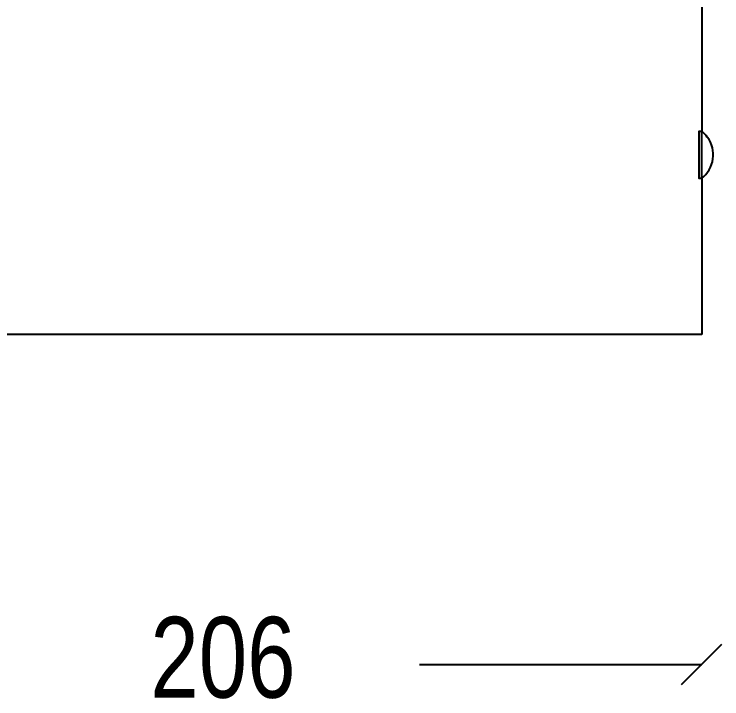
# Model space of a CAD drawing. Extents: x 1 to 213, y 3 to 234.
# Drawn here: x 64.2 to 122.1, y 3.5 to 59.5 of the extents above; entities that cross this region are included whole.
import ezdxf

# ---------------------------------------------------------------- set-up
doc = ezdxf.new("R2010")
doc.units = 0
doc.layers.add('LIVELLO_1', color=160, linetype='Continuous')
doc.styles.add('STD', font='txt')

# ---------------------------------------------------------------- blocks, each defined once
blk = doc.blocks.new('AI9-BLK1')
at = {"layer": 'LIVELLO_1', "color": 7}
for p, q in [((13.234, 27.257), (13.234, -67.235)), ((13.234, -71.07), (13.234, -83.863)), ((13.234, -83.863), (-66.493, -83.863)), ((11.587, -112.498), (14.885, -109.202)), ((-9.858, -110.849), (13.234, -110.849))]:
    blk.add_line(p, q, dxfattribs=at)
blk.add_lwpolyline([(13.212, -71.087), (13.019, -71.087), (13.019, -67.217), (13.212, -67.217), (13.212, -71.087)], dxfattribs=at)
blk.add_open_spline([(13.212, -71.087), (14.28, -70.286), (14.497, -68.77), (13.696, -67.701), (13.558, -67.518), (13.395, -67.354), (13.212, -67.217)], degree=3, knots=[0, 0, 0, 0, 1, 1, 1, 2, 2, 2, 2], dxfattribs=at)
at = {"layer": 'LIVELLO_1', "color": 7, "insert": (-31.878, -106.965), "char_height": 6.61202, "attachment_point": 1, "style": 'STD'}
blk.add_mtext('\\fArial Narrow|b0|i0;\\H6.6120;\\W0.94;\\C7;206', dxfattribs=at)

msp = doc.modelspace()

# ---------------------------------------------------------------- block references
at = {"layer": 'LIVELLO_1', "color": 7}
msp.add_blockref('AI9-BLK1', (107.23299, 117.147027), dxfattribs=at)

doc.saveas('drawing.dxf')
